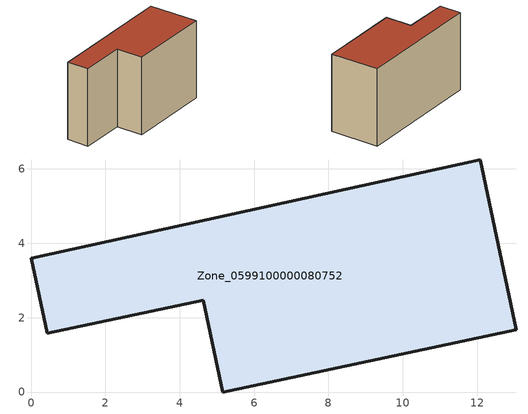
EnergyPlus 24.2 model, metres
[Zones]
Zone_0599100000080752
 floor ground (C_G): 4.64,2.47 0.43,1.58 0,3.6 12.08,6.24 13.06,1.68 5.16,0 z0
 wall outside (C_F): 12.08,6.24 0,3.6 0.43,1.58 4.64,2.47 5.16,0 13.06,1.68 12.08,6.24 z0:7.36
 roof outside (C_R): 5.16,0 13.06,1.68 12.08,6.24 0,3.6 0.43,1.58 4.64,2.47 z7.36
[BUILDING]
Pand.0599100000080752: North Axis=0; Terrain=City; Loads Convergence Tolerance Value=0.04; Temperature Convergence Tolerance Value=0.4; Solar Distribution=FullExterior; Maximum Number of Warmup Days=25; Minimum Number of Warmup Days=1
[Site:Location]
Rotterdam.The.Hague.AP_ZH_NLD Design_Conditions: Latitude=51.96; Longitude=4.45; Time Zone=1; Elevation=-4.5
[SITE:GROUNDTEMPERATURE:BUILDINGSURFACE]
18, 18, 18, 18, 18, 18, 18, 18, 18, 18, 18, 18
[MATERIAL] Thermal Absorptance=0.9; Solar Absorptance=0.7; Visible Absorptance=0.7
Name | Roughness | Thickness | Conductivity | Density | Specific Heat
G.TI.1946 | MediumSmooth | 0.15 | 1 | 540 | 1210
F.TI.1946 | Rough | 0.3 | 0.857143 | 1920 | 840
R.TI.1946 | MediumRough | 0.2 | 0.1 | 1500 | 1000
[CONSTRUCTION]
C_G: G.TI.1946
C_F: F.TI.1946
C_R: R.TI.1946
[ZONE]
Zone_0599100000080752: Type=1; Multiplier=1; Ceiling Height=Autocalculate; Volume=Autocalculate; Floor Area=autocalculate; Part of Total Floor Area=Yes
[ZONEINFILTRATION:DESIGNFLOWRATE]
Infil_Zone_0599100000080752: Zone or ZoneList or Space or SpaceList=Zone_0599100000080752; Schedule=AlwaysOn; Design Flow Rate Calculation Method=Flow/Area; Flow Rate per Floor Area=0.003; Constant Term Coefficient=1; Temperature Term Coefficient=0; Velocity Term Coefficient=0; Velocity Squared Term Coefficient=0
[HVACTEMPLATE:ZONE:IDEALLOADSAIRSYSTEM]
Zone_0599100000080752: Maximum Heating Supply Air Temperature=50; Minimum Cooling Supply Air Temperature=13; Maximum Heating Supply Air Humidity Ratio=0.0156; Minimum Cooling Supply Air Humidity Ratio=0.0077; Heating Limit=NoLimit; Cooling Limit=NoLimit; Dehumidification Control Type=ConstantSensibleHeatRatio; Cooling Sensible Heat Ratio=0.7; Dehumidification Setpoint=60; Humidification Control Type=None; Humidification Setpoint=30; Outdoor Air Method=None; Outdoor Air Flow Rate per Person=0.00944; Outdoor Air Flow Rate per Zone Floor Area=0; Outdoor Air Flow Rate per Zone=0; Demand Controlled Ventilation Type=None; Outdoor Air Economizer Type=NoEconomizer; Heat Recovery Type=None; Sensible Heat Recovery Effectiveness=0.7; Latent Heat Recovery Effectiveness=0.65
[ZONECONTROL:THERMOSTAT]
ThermostatControl_Zone_0599100000080752: Zone or ZoneList=Zone_0599100000080752; Control Type Schedule=DualSetpointControlType; Control 1=Thermostat_Zone_0599100000080752; Temperature Difference Between Cutout And Setpoint=0
[THERMOSTATSETPOINT:DUALSETPOINT]
Thermostat_Zone_0599100000080752: Heating Setpoint Temperature Schedule=HeatingSetpoint_Zone_0599100000080752; Cooling Setpoint Temperature Schedule=CoolingSetpoint_Zone_0599100000080752
[SCHEDULE:COMPACT]
HeatingSetpoint_Zone_0599100000080752: Through: 12/31, For: AllDays, Until: 24:00, 21
CoolingSetpoint_Zone_0599100000080752: Through: 12/31, For: AllDays, Until: 24:00, 24
DualSetpointControlType: Through: 12/31, For: AllDays, Until: 24:00, 4
AlwaysOn: Through: 12/31, For: AllDays, Until: 24:00, 1
